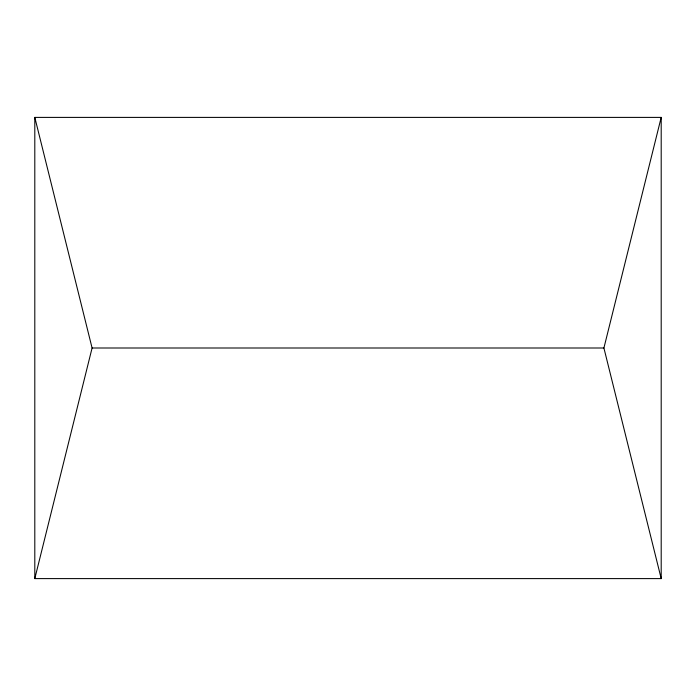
<?xml version="1.0" encoding="UTF-8"?>
<svg xmlns="http://www.w3.org/2000/svg" width="696" height="696" viewBox="0 0 696 696"><rect width="100%" height="100%" fill="white"/><g stroke="black" fill="none" stroke-linecap="round" stroke-linejoin="round"><path stroke-width="1.04" d="M34.8 578.602L92.09 348L34.8 117.398L661.2 117.398L661.2 578.602L34.8 578.602L34.8 117.398M661.2 578.602L603.91 348L661.2 117.398M92.09 348L603.91 348"/></g></svg>
